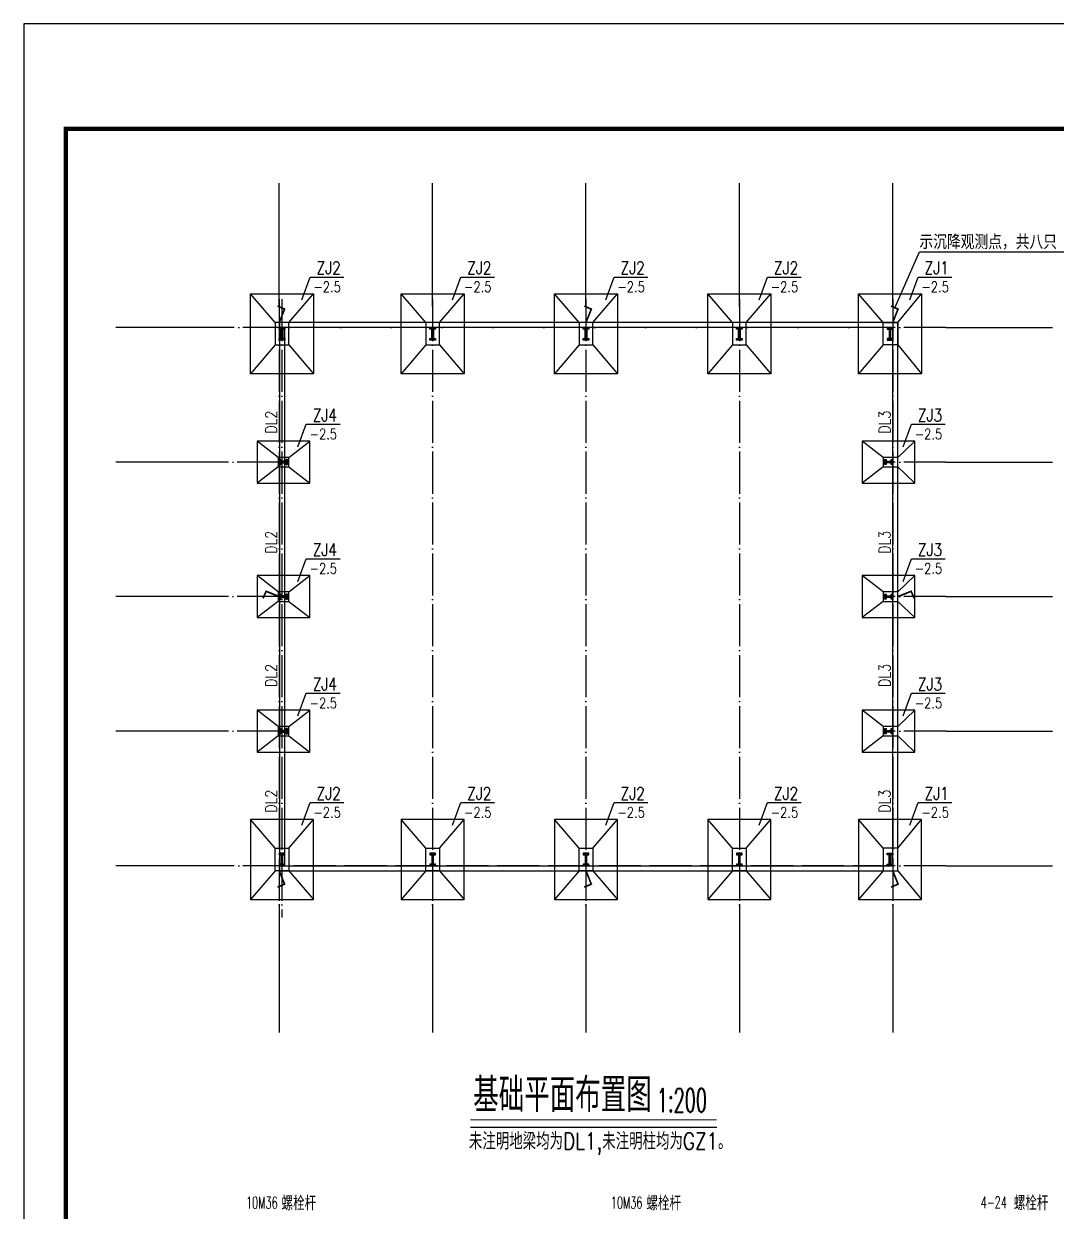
# Model space of a CAD drawing. Extents: x 40002367 to 40460080, y 192184 to 372766.
# Drawn here: x 40002367 to 40051510, y 316280 to 372766 of the extents above; entities that cross this region are included whole.
import ezdxf

# ---------------------------------------------------------------- set-up
doc = ezdxf.new("R2010")
doc.units = 0
doc.header["$LTSCALE"] = 1000
doc.header["$MEASUREMENT"] = 0
doc.linetypes.add('ACAD_ISO04W100', pattern=[30.5, 24, -3, 0.5, -3])
doc.linetypes.add('DOTE', pattern=[2.42, 2, -0.2, 0.02, -0.2])
doc.layers.get('0').update_dxf_attribs({"linetype": 'CONTINUOUS'})
for name, color, linetype in [('AXIS', 3, 'CONTINUOUS'), ('DIM_TEXT', 3, 'CONTINUOUS'), ('DOTE', 1, 'ACAD_ISO04W100'), ('PUB_TEXT', 7, 'CONTINUOUS'), ('PUB_TITLE', 4, 'CONTINUOUS'), ('标注', 4, 'CONTINUOUS'), ('标注、文字', 3, 'CONTINUOUS'), ('独立基础', 2, 'CONTINUOUS')]:
    doc.layers.add(name, color=color, linetype=linetype)
doc.styles.add('-宋体', font='', dxfattribs={"width": 0.8})
doc.styles.add('_HZTXT', font='txt.shx', dxfattribs={"width": 0.8, "bigfont": 'hztxt.shx'})
doc.styles.add('_ROMANS', font='romans__.ttf', dxfattribs={"width": 0.6})
doc.styles.add('_SIMPLEX', font='SIMPLEX', dxfattribs={"width": 0.8})
doc.styles.add('DIM_FONT', font='SIMPLEX.shx', dxfattribs={"width": 0.8})
doc.styles.add('中西', font='romans.shx', dxfattribs={"width": 0.8, "height": 350, "bigfont": 'hztxt.shx'})
doc.styles.get('-宋体').set_extended_font_data('SimSun')

msp = doc.modelspace()

# ---------------------------------------------------------------- hatches: boundary and pattern name
for points in [[(40014786.8, 357795.4), (40014786.8, 357715.4), (40014526.8, 357715.4), (40014526.8, 357795.4), (40014616.8, 357795.4), (40014616.8, 358235.4), (40014526.8, 358235.4), (40014526.8, 358315.4), (40014786.8, 358315.4), (40014786.8, 358235.4), (40014696.8, 358235.4), (40014696.8, 357795.4)], [(40021956.8, 357795.4), (40021956.8, 357715.4), (40021696.8, 357715.4), (40021696.8, 357795.4), (40021786.8, 357795.4), (40021786.8, 358235.4), (40021696.8, 358235.4), (40021696.8, 358315.4), (40021956.8, 358315.4), (40021956.8, 358235.4), (40021866.8, 358235.4), (40021866.8, 357795.4)], [(40029256.8, 357795.4), (40029256.8, 357715.4), (40028996.8, 357715.4), (40028996.8, 357795.4), (40029086.8, 357795.4), (40029086.8, 358235.4), (40028996.8, 358235.4), (40028996.8, 358315.4), (40029256.8, 358315.4), (40029256.8, 358235.4), (40029166.8, 358235.4), (40029166.8, 357795.4)], [(40036556.8, 357795.4), (40036556.8, 357715.4), (40036296.8, 357715.4), (40036296.8, 357795.4), (40036386.8, 357795.4), (40036386.8, 358235.4), (40036296.8, 358235.4), (40036296.8, 358315.4), (40036556.8, 358315.4), (40036556.8, 358235.4), (40036466.8, 358235.4), (40036466.8, 357795.4)], [(40043466.8, 357795.4), (40043466.8, 357715.4), (40043726.8, 357715.4), (40043726.8, 357795.4), (40043636.8, 357795.4), (40043636.8, 358235.4), (40043726.8, 358235.4), (40043726.8, 358315.4), (40043466.8, 358315.4), (40043466.8, 358235.4), (40043556.8, 358235.4), (40043556.8, 357795.4)], [(40014606.8, 352035.4), (40014526.8, 352035.4), (40014526.8, 351795.4), (40014606.8, 351795.4), (40014606.8, 351875.4), (40014846.8, 351875.4), (40014846.8, 351795.4), (40014926.8, 351795.4), (40014926.8, 352035.4), (40014846.8, 352035.4), (40014846.8, 351955.4), (40014606.8, 351955.4)], [(40043646.8, 352035.4), (40043726.8, 352035.4), (40043726.8, 351795.4), (40043646.8, 351795.4), (40043646.8, 351875.4), (40043406.8, 351875.4), (40043406.8, 351795.4), (40043326.8, 351795.4), (40043326.8, 352035.4), (40043406.8, 352035.4), (40043406.8, 351955.4), (40043646.8, 351955.4)], [(40014606.8, 345635.4), (40014526.8, 345635.4), (40014526.8, 345395.4), (40014606.8, 345395.4), (40014606.8, 345475.4), (40014846.8, 345475.4), (40014846.8, 345395.4), (40014926.8, 345395.4), (40014926.8, 345635.4), (40014846.8, 345635.4), (40014846.8, 345555.4), (40014606.8, 345555.4)], [(40043646.8, 345635.4), (40043726.8, 345635.4), (40043726.8, 345395.4), (40043646.8, 345395.4), (40043646.8, 345475.4), (40043406.8, 345475.4), (40043406.8, 345395.4), (40043326.8, 345395.4), (40043326.8, 345635.4), (40043406.8, 345635.4), (40043406.8, 345555.4), (40043646.8, 345555.4)], [(40014606.8, 339235.4), (40014526.8, 339235.4), (40014526.8, 338995.4), (40014606.8, 338995.4), (40014606.8, 339075.4), (40014846.8, 339075.4), (40014846.8, 338995.4), (40014926.8, 338995.4), (40014926.8, 339235.4), (40014846.8, 339235.4), (40014846.8, 339155.4), (40014606.8, 339155.4)], [(40043646.8, 339235.4), (40043726.8, 339235.4), (40043726.8, 338995.4), (40043646.8, 338995.4), (40043646.8, 339075.4), (40043406.8, 339075.4), (40043406.8, 338995.4), (40043326.8, 338995.4), (40043326.8, 339235.4), (40043406.8, 339235.4), (40043406.8, 339155.4), (40043646.8, 339155.4)], [(40014786.8, 333235.4), (40014786.8, 333315.4), (40014526.8, 333315.4), (40014526.8, 333235.4), (40014616.8, 333235.4), (40014616.8, 332795.4), (40014526.8, 332795.4), (40014526.8, 332715.4), (40014786.8, 332715.4), (40014786.8, 332795.4), (40014696.8, 332795.4), (40014696.8, 333235.4)], [(40021956.8, 333235.4), (40021956.8, 333315.4), (40021696.8, 333315.4), (40021696.8, 333235.4), (40021786.8, 333235.4), (40021786.8, 332795.4), (40021696.8, 332795.4), (40021696.8, 332715.4), (40021956.8, 332715.4), (40021956.8, 332795.4), (40021866.8, 332795.4), (40021866.8, 333235.4)], [(40029256.8, 333235.4), (40029256.8, 333315.4), (40028996.8, 333315.4), (40028996.8, 333235.4), (40029086.8, 333235.4), (40029086.8, 332795.4), (40028996.8, 332795.4), (40028996.8, 332715.4), (40029256.8, 332715.4), (40029256.8, 332795.4), (40029166.8, 332795.4), (40029166.8, 333235.4)], [(40036556.8, 333235.4), (40036556.8, 333315.4), (40036296.8, 333315.4), (40036296.8, 333235.4), (40036386.8, 333235.4), (40036386.8, 332795.4), (40036296.8, 332795.4), (40036296.8, 332715.4), (40036556.8, 332715.4), (40036556.8, 332795.4), (40036466.8, 332795.4), (40036466.8, 333235.4)], [(40043466.8, 333235.4), (40043466.8, 333315.4), (40043726.8, 333315.4), (40043726.8, 333235.4), (40043636.8, 333235.4), (40043636.8, 332795.4), (40043726.8, 332795.4), (40043726.8, 332715.4), (40043466.8, 332715.4), (40043466.8, 332795.4), (40043556.8, 332795.4), (40043556.8, 333235.4)]]:
    msp.add_hatch(color=256).paths.add_polyline_path(points)

# ---------------------------------------------------------------- linework, layer by layer
for p, q in [((40043825.4, 359257.9), (40044995.4, 361920.5)), ((40044995.4, 361920.5), (40052511.5, 361920.5)), ((40015595.9, 359638.1, 0), (40015996.2, 360717.6, 0)), ((40015996.2, 360717.6, 0), (40017606.2, 360717.6, 0)), ((40022765.9, 359638.1, 0), (40023166.2, 360717.6, 0)), ((40023166.2, 360717.6, 0), (40024776.2, 360717.6, 0)), ((40030065.9, 359638.1, 0), (40030466.2, 360717.6, 0)), ((40030466.2, 360717.6, 0), (40032076.2, 360717.6, 0)), ((40037365.9, 359638.1, 0), (40037766.2, 360717.6, 0)), ((40037766.2, 360717.6, 0), (40039376.2, 360717.6, 0)), ((40044535.9, 359638.1, 0), (40044936.2, 360717.6, 0)), ((40044936.2, 360717.6, 0), (40046546.2, 360717.6, 0)), ((40015415.9, 352638.1, 0), (40015816.2, 353717.6, 0)), ((40015816.2, 353717.6, 0), (40017426.2, 353717.6, 0)), ((40044215.9, 352638.1, 0), (40044616.2, 353717.6, 0)), ((40044616.2, 353717.6, 0), (40046226.2, 353717.6, 0)), ((40015415.9, 346238.1, 0), (40015816.2, 347317.6, 0)), ((40015816.2, 347317.6, 0), (40017426.2, 347317.6, 0)), ((40044215.9, 346238.1, 0), (40044616.2, 347317.6, 0)), ((40044616.2, 347317.6, 0), (40046226.2, 347317.6, 0)), ((40015415.9, 339838.1, 0), (40015816.2, 340917.6, 0)), ((40015816.2, 340917.6, 0), (40017426.2, 340917.6, 0)), ((40044215.9, 339838.1, 0), (40044616.2, 340917.6, 0)), ((40044616.2, 340917.6, 0), (40046226.2, 340917.6, 0)), ((40015595.9, 334638.1, 0), (40015996.2, 335717.6, 0)), ((40015996.2, 335717.6, 0), (40017606.2, 335717.6, 0)), ((40022765.9, 334638.1, 0), (40023166.2, 335717.6, 0)), ((40023166.2, 335717.6, 0), (40024776.2, 335717.6, 0)), ((40030065.9, 334638.1, 0), (40030466.2, 335717.6, 0)), ((40030466.2, 335717.6, 0), (40032076.2, 335717.6, 0)), ((40037365.9, 334638.1, 0), (40037766.2, 335717.6, 0)), ((40037766.2, 335717.6, 0), (40039376.2, 335717.6, 0)), ((40044535.9, 334638.1, 0), (40044936.2, 335717.6, 0)), ((40044936.2, 335717.6, 0), (40046546.2, 335717.6, 0))]:
    msp.add_line(p, q)
at = {"const_width": 80}
for points in [[(40014526.8, 358555.4), (40014779.9, 359191.1), (40014445.4, 359335.6)], [(40029126.8, 358555.4), (40029379.9, 359191.1), (40029045.4, 359335.6)], [(40043726.8, 358555.4), (40043979.9, 359191.1), (40043645.4, 359335.6)], [(40014536.8, 345515.4), (40013901.1, 345768.5), (40013756.6, 345434.1)], [(40043966.8, 345515.4), (40044602.5, 345768.5), (40044747, 345434.1)], [(40014526.8, 332475.4), (40014779.9, 331839.7), (40014445.4, 331695.2)], [(40029126.8, 332475.4), (40029379.9, 331839.7), (40029045.4, 331695.2)], [(40043726.8, 332475.4), (40043979.9, 331839.7), (40043645.4, 331695.2)]]:
    msp.add_lwpolyline(points, dxfattribs=at)
for points in [[(40014786.8, 357795.4), (40014786.8, 357715.4), (40014526.8, 357715.4), (40014526.8, 357795.4), (40014616.8, 357795.4), (40014616.8, 358235.4), (40014526.8, 358235.4), (40014526.8, 358315.4), (40014786.8, 358315.4), (40014786.8, 358235.4), (40014696.8, 358235.4), (40014696.8, 357795.4), (40014786.8, 357795.4)], [(40021956.8, 357795.4), (40021956.8, 357715.4), (40021696.8, 357715.4), (40021696.8, 357795.4), (40021786.8, 357795.4), (40021786.8, 358235.4), (40021696.8, 358235.4), (40021696.8, 358315.4), (40021956.8, 358315.4), (40021956.8, 358235.4), (40021866.8, 358235.4), (40021866.8, 357795.4), (40021956.8, 357795.4)], [(40029256.8, 357795.4), (40029256.8, 357715.4), (40028996.8, 357715.4), (40028996.8, 357795.4), (40029086.8, 357795.4), (40029086.8, 358235.4), (40028996.8, 358235.4), (40028996.8, 358315.4), (40029256.8, 358315.4), (40029256.8, 358235.4), (40029166.8, 358235.4), (40029166.8, 357795.4), (40029256.8, 357795.4)], [(40036556.8, 357795.4), (40036556.8, 357715.4), (40036296.8, 357715.4), (40036296.8, 357795.4), (40036386.8, 357795.4), (40036386.8, 358235.4), (40036296.8, 358235.4), (40036296.8, 358315.4), (40036556.8, 358315.4), (40036556.8, 358235.4), (40036466.8, 358235.4), (40036466.8, 357795.4), (40036556.8, 357795.4)], [(40043466.8, 357795.4), (40043466.8, 357715.4), (40043726.8, 357715.4), (40043726.8, 357795.4), (40043636.8, 357795.4), (40043636.8, 358235.4), (40043726.8, 358235.4), (40043726.8, 358315.4), (40043466.8, 358315.4), (40043466.8, 358235.4), (40043556.8, 358235.4), (40043556.8, 357795.4), (40043466.8, 357795.4)], [(40014606.8, 352035.4), (40014526.8, 352035.4), (40014526.8, 351795.4), (40014606.8, 351795.4), (40014606.8, 351875.4), (40014846.8, 351875.4), (40014846.8, 351795.4), (40014926.8, 351795.4), (40014926.8, 352035.4), (40014846.8, 352035.4), (40014846.8, 351955.4), (40014606.8, 351955.4), (40014606.8, 352035.4)], [(40043646.8, 352035.4), (40043726.8, 352035.4), (40043726.8, 351795.4), (40043646.8, 351795.4), (40043646.8, 351875.4), (40043406.8, 351875.4), (40043406.8, 351795.4), (40043326.8, 351795.4), (40043326.8, 352035.4), (40043406.8, 352035.4), (40043406.8, 351955.4), (40043646.8, 351955.4), (40043646.8, 352035.4)], [(40014606.8, 345635.4), (40014526.8, 345635.4), (40014526.8, 345395.4), (40014606.8, 345395.4), (40014606.8, 345475.4), (40014846.8, 345475.4), (40014846.8, 345395.4), (40014926.8, 345395.4), (40014926.8, 345635.4), (40014846.8, 345635.4), (40014846.8, 345555.4), (40014606.8, 345555.4), (40014606.8, 345635.4)], [(40043646.8, 345635.4), (40043726.8, 345635.4), (40043726.8, 345395.4), (40043646.8, 345395.4), (40043646.8, 345475.4), (40043406.8, 345475.4), (40043406.8, 345395.4), (40043326.8, 345395.4), (40043326.8, 345635.4), (40043406.8, 345635.4), (40043406.8, 345555.4), (40043646.8, 345555.4), (40043646.8, 345635.4)], [(40014606.8, 339235.4), (40014526.8, 339235.4), (40014526.8, 338995.4), (40014606.8, 338995.4), (40014606.8, 339075.4), (40014846.8, 339075.4), (40014846.8, 338995.4), (40014926.8, 338995.4), (40014926.8, 339235.4), (40014846.8, 339235.4), (40014846.8, 339155.4), (40014606.8, 339155.4), (40014606.8, 339235.4)], [(40043646.8, 339235.4), (40043726.8, 339235.4), (40043726.8, 338995.4), (40043646.8, 338995.4), (40043646.8, 339075.4), (40043406.8, 339075.4), (40043406.8, 338995.4), (40043326.8, 338995.4), (40043326.8, 339235.4), (40043406.8, 339235.4), (40043406.8, 339155.4), (40043646.8, 339155.4), (40043646.8, 339235.4)], [(40014786.8, 333235.4), (40014786.8, 333315.4), (40014526.8, 333315.4), (40014526.8, 333235.4), (40014616.8, 333235.4), (40014616.8, 332795.4), (40014526.8, 332795.4), (40014526.8, 332715.4), (40014786.8, 332715.4), (40014786.8, 332795.4), (40014696.8, 332795.4), (40014696.8, 333235.4), (40014786.8, 333235.4)], [(40021956.8, 333235.4), (40021956.8, 333315.4), (40021696.8, 333315.4), (40021696.8, 333235.4), (40021786.8, 333235.4), (40021786.8, 332795.4), (40021696.8, 332795.4), (40021696.8, 332715.4), (40021956.8, 332715.4), (40021956.8, 332795.4), (40021866.8, 332795.4), (40021866.8, 333235.4), (40021956.8, 333235.4)], [(40029256.8, 333235.4), (40029256.8, 333315.4), (40028996.8, 333315.4), (40028996.8, 333235.4), (40029086.8, 333235.4), (40029086.8, 332795.4), (40028996.8, 332795.4), (40028996.8, 332715.4), (40029256.8, 332715.4), (40029256.8, 332795.4), (40029166.8, 332795.4), (40029166.8, 333235.4), (40029256.8, 333235.4)], [(40036556.8, 333235.4), (40036556.8, 333315.4), (40036296.8, 333315.4), (40036296.8, 333235.4), (40036386.8, 333235.4), (40036386.8, 332795.4), (40036296.8, 332795.4), (40036296.8, 332715.4), (40036556.8, 332715.4), (40036556.8, 332795.4), (40036466.8, 332795.4), (40036466.8, 333235.4), (40036556.8, 333235.4)], [(40043466.8, 333235.4), (40043466.8, 333315.4), (40043726.8, 333315.4), (40043726.8, 333235.4), (40043636.8, 333235.4), (40043636.8, 332795.4), (40043726.8, 332795.4), (40043726.8, 332715.4), (40043466.8, 332715.4), (40043466.8, 332795.4), (40043556.8, 332795.4), (40043556.8, 333235.4), (40043466.8, 333235.4)]]:
    msp.add_lwpolyline(points)
for points in [[(40043966.8, 358555.4), (40014536.8, 358555.4), (40014536.8, 332475.4), (40043966.8, 332475.4)], [(40043726.8, 358315.4), (40014776.8, 358315.4), (40014776.8, 332715.4), (40043726.8, 332715.4)]]:
    msp.add_lwpolyline(points, close=True)
at = {"layer": 'AXIS'}
for p, q in [((40014526.8, 359314), (40014526.8, 365187.2)), ((40021826.8, 359314), (40021826.8, 365187.2)), ((40029126.8, 359314), (40029126.8, 365187.2)), ((40036426.8, 359314), (40036426.8, 365187.2)), ((40043726.8, 359314), (40043726.8, 365187.2)), ((40011386.8, 358315.4), (40006754.8, 358315.4)), ((40046261, 358315.4), (40051337.9, 358315.4)), ((40011386.8, 351915.4), (40006754.8, 351915.4)), ((40046261, 351915.4), (40051337.9, 351915.4)), ((40011386.8, 345515.4), (40006754.8, 345515.4)), ((40046261, 345515.4), (40051337.9, 345515.4)), ((40011386.8, 339115.4), (40006754.8, 339115.4)), ((40046261, 339115.4), (40051337.9, 339115.4)), ((40011386.8, 332715.4), (40006754.8, 332715.4)), ((40046261, 332715.4), (40051337.9, 332715.4)), ((40014526.8, 330886.8), (40014526.8, 324777.3)), ((40021826.8, 330886.8), (40021826.8, 324777.3)), ((40029126.8, 330886.8), (40029126.8, 324777.3)), ((40036426.8, 330886.8), (40036426.8, 324777.3)), ((40043726.8, 330886.8), (40043726.8, 324777.3))]:
    msp.add_line(p, q, dxfattribs=at)
at = {"layer": 'DOTE', "linetype": 'DOTE'}
for p, q in [((40014526.8, 359672.5), (40014526.8, 330257.2)), ((40014656.8, 359672.5), (40014656.8, 330257.2)), ((40021826.8, 359672.5), (40021826.8, 330257.2)), ((40029126.8, 359672.5), (40029126.8, 330257.2)), ((40036426.8, 359672.5), (40036426.8, 330257.2)), ((40043726.8, 359672.5), (40043726.8, 330257.2)), ((40046261, 358315.4), (40010847.3, 358315.4)), ((40014526.8, 351915.4), (40010847.3, 351915.4)), ((40046261, 351915.4), (40043726.8, 351915.4)), ((40014526.8, 345515.4), (40010847.3, 345515.4)), ((40046261, 345515.4), (40043726.8, 345515.4)), ((40014526.8, 339115.4), (40010847.3, 339115.4)), ((40046261, 339115.4), (40043726.8, 339115.4)), ((40046261, 332715.4), (40010847.3, 332715.4))]:
    msp.add_line(p, q, dxfattribs=at)
at = {"layer": 'PUB_TITLE'}
msp.add_lwpolyline([(40002367, 372765.6), (40002367, 253965.6), (40086367, 253965.6), (40086367, 372765.6)], close=True, dxfattribs=at)
at = {"layer": 'PUB_TITLE', "const_width": 200}
msp.add_lwpolyline([(40004367, 367765.6), (40004367, 255965.6), (40084367, 255965.6), (40084367, 367765.6)], close=True, dxfattribs=at)
at = {"layer": '标注、文字'}
msp.add_line((40023622.8, 320284.4), (40035350.6, 320284.4), dxfattribs=at)
at = {"layer": '标注、文字', "const_width": 50}
msp.add_lwpolyline([(40023622.8, 320622.7), (40035350.6, 320622.7)], dxfattribs=at)
at = {"layer": '独立基础'}
for p, q in [((40014331.8, 358555.4), (40013156.8, 359915.4)), ((40014981.8, 358555.4), (40016156.8, 359915.4)), ((40021501.8, 358555.4), (40020326.8, 359915.4)), ((40022151.8, 358555.4), (40023326.8, 359915.4)), ((40028801.8, 358555.4), (40027626.8, 359915.4)), ((40029451.8, 358555.4), (40030626.8, 359915.4)), ((40036101.8, 358555.4), (40034926.8, 359915.4)), ((40036751.8, 358555.4), (40037926.8, 359915.4)), ((40043271.8, 358555.4), (40042096.8, 359915.4)), ((40043966.8, 358555.4), (40045096.8, 359915.4)), ((40014331.8, 357485.4), (40013156.8, 356115.4)), ((40014981.8, 357485.4), (40016156.8, 356115.4)), ((40021501.8, 357485.4), (40020326.8, 356115.4)), ((40022151.8, 357485.4), (40023326.8, 356115.4)), ((40028801.8, 357485.4), (40027626.8, 356115.4)), ((40029451.8, 357485.4), (40030626.8, 356115.4)), ((40036101.8, 357485.4), (40034926.8, 356115.4)), ((40036751.8, 357485.4), (40037926.8, 356115.4)), ((40043271.8, 357485.4), (40042096.8, 356115.4)), ((40043966.8, 357485.4), (40045096.8, 356115.4)), ((40014476.8, 352140.4), (40013476.8, 352915.4)), ((40014976.8, 352140.4), (40015976.8, 352915.4)), ((40043276.8, 352140.4), (40042276.8, 352915.4)), ((40043966.8, 352140.4), (40044776.8, 352915.4)), ((40014476.8, 351690.4), (40013476.8, 350915.4)), ((40014976.8, 351690.4), (40015976.8, 350915.4)), ((40043276.8, 351690.4), (40042276.8, 350915.4)), ((40043966.8, 351690.4), (40044776.8, 350915.4)), ((40014476.8, 345740.4), (40013476.8, 346515.4)), ((40014976.8, 345740.4), (40015976.8, 346515.4)), ((40043276.8, 345740.4), (40042276.8, 346515.4)), ((40043966.8, 345740.4), (40044776.8, 346515.4)), ((40014476.8, 345290.4), (40013476.8, 344515.4)), ((40014976.8, 345290.4), (40015976.8, 344515.4)), ((40043276.8, 345290.4), (40042276.8, 344515.4)), ((40043966.8, 345290.4), (40044776.8, 344515.4)), ((40014476.8, 339340.4), (40013476.8, 340115.4)), ((40014976.8, 339340.4), (40015976.8, 340115.4)), ((40043276.8, 339340.4), (40042276.8, 340115.4)), ((40043966.8, 339340.4), (40044776.8, 340115.4)), ((40014476.8, 338890.4), (40013476.8, 338115.4)), ((40014976.8, 338890.4), (40015976.8, 338115.4)), ((40043276.8, 338890.4), (40042276.8, 338115.4)), ((40043966.8, 338890.4), (40044776.8, 338115.4)), ((40014331.8, 333545.4), (40013156.8, 334915.4)), ((40014981.8, 333545.4), (40016156.8, 334915.4)), ((40021501.8, 333545.4), (40020326.8, 334915.4)), ((40022151.8, 333545.4), (40023326.8, 334915.4)), ((40028801.8, 333545.4), (40027626.8, 334915.4)), ((40029451.8, 333545.4), (40030626.8, 334915.4)), ((40036101.8, 333545.4), (40034926.8, 334915.4)), ((40036751.8, 333545.4), (40037926.8, 334915.4)), ((40043271.8, 333545.4), (40042096.8, 334915.4)), ((40043966.8, 333545.4), (40045096.8, 334915.4)), ((40014331.8, 332475.4), (40013156.8, 331115.4)), ((40014981.8, 332475.4), (40016156.8, 331115.4)), ((40021501.8, 332475.4), (40020326.8, 331115.4)), ((40022151.8, 332475.4), (40023326.8, 331115.4)), ((40028801.8, 332475.4), (40027626.8, 331115.4)), ((40029451.8, 332475.4), (40030626.8, 331115.4)), ((40036101.8, 332475.4), (40034926.8, 331115.4)), ((40036751.8, 332475.4), (40037926.8, 331115.4)), ((40043271.8, 332475.4), (40042096.8, 331115.4)), ((40043966.8, 332475.4), (40045096.8, 331115.4))]:
    msp.add_line(p, q, dxfattribs=at)
for points in [[(40013156.8, 359915.4), (40016156.8, 359915.4), (40016156.8, 356115.4), (40013156.8, 356115.4)], [(40020326.8, 359915.4), (40023326.8, 359915.4), (40023326.8, 356115.4), (40020326.8, 356115.4)], [(40027626.8, 359915.4), (40030626.8, 359915.4), (40030626.8, 356115.4), (40027626.8, 356115.4)], [(40034926.8, 359915.4), (40037926.8, 359915.4), (40037926.8, 356115.4), (40034926.8, 356115.4)], [(40042096.8, 359915.4), (40045096.8, 359915.4), (40045096.8, 356115.4), (40042096.8, 356115.4)], [(40014981.8, 358555.4), (40014331.8, 358555.4), (40014331.8, 357485.4), (40014981.8, 357485.4)], [(40022151.8, 358555.4), (40021501.8, 358555.4), (40021501.8, 357485.4), (40022151.8, 357485.4)], [(40029451.8, 358555.4), (40028801.8, 358555.4), (40028801.8, 357485.4), (40029451.8, 357485.4)], [(40036751.8, 358555.4), (40036101.8, 358555.4), (40036101.8, 357485.4), (40036751.8, 357485.4)], [(40043271.8, 358555.4), (40043966.8, 358555.4), (40043966.8, 357485.4), (40043271.8, 357485.4)], [(40013476.8, 350915.4), (40015976.8, 350915.4), (40015976.8, 352915.4), (40013476.8, 352915.4)], [(40042276.8, 350915.4), (40044776.8, 350915.4), (40044776.8, 352915.4), (40042276.8, 352915.4)], [(40014476.8, 351690.4), (40014976.8, 351690.4), (40014976.8, 352140.4), (40014476.8, 352140.4)], [(40043276.8, 351690.4), (40043966.8, 351690.4), (40043966.8, 352140.4), (40043276.8, 352140.4)], [(40013476.8, 344515.4), (40015976.8, 344515.4), (40015976.8, 346515.4), (40013476.8, 346515.4)], [(40042276.8, 344515.4), (40044776.8, 344515.4), (40044776.8, 346515.4), (40042276.8, 346515.4)], [(40014476.8, 345290.4), (40014976.8, 345290.4), (40014976.8, 345740.4), (40014476.8, 345740.4)], [(40043276.8, 345290.4), (40043966.8, 345290.4), (40043966.8, 345740.4), (40043276.8, 345740.4)], [(40013476.8, 338115.4), (40015976.8, 338115.4), (40015976.8, 340115.4), (40013476.8, 340115.4)], [(40042276.8, 338115.4), (40044776.8, 338115.4), (40044776.8, 340115.4), (40042276.8, 340115.4)], [(40014476.8, 338890.4), (40014976.8, 338890.4), (40014976.8, 339340.4), (40014476.8, 339340.4)], [(40043276.8, 338890.4), (40043966.8, 338890.4), (40043966.8, 339340.4), (40043276.8, 339340.4)], [(40013156.8, 331115.4), (40016156.8, 331115.4), (40016156.8, 334915.4), (40013156.8, 334915.4)], [(40020326.8, 331115.4), (40023326.8, 331115.4), (40023326.8, 334915.4), (40020326.8, 334915.4)], [(40027626.8, 331115.4), (40030626.8, 331115.4), (40030626.8, 334915.4), (40027626.8, 334915.4)], [(40034926.8, 331115.4), (40037926.8, 331115.4), (40037926.8, 334915.4), (40034926.8, 334915.4)], [(40042096.8, 331115.4), (40045096.8, 331115.4), (40045096.8, 334915.4), (40042096.8, 334915.4)], [(40014981.8, 332475.4), (40014331.8, 332475.4), (40014331.8, 333545.4), (40014981.8, 333545.4)], [(40022151.8, 332475.4), (40021501.8, 332475.4), (40021501.8, 333545.4), (40022151.8, 333545.4)], [(40029451.8, 332475.4), (40028801.8, 332475.4), (40028801.8, 333545.4), (40029451.8, 333545.4)], [(40036751.8, 332475.4), (40036101.8, 332475.4), (40036101.8, 333545.4), (40036751.8, 333545.4)], [(40043271.8, 332475.4), (40043966.8, 332475.4), (40043966.8, 333545.4), (40043271.8, 333545.4)]]:
    msp.add_lwpolyline(points, close=True, dxfattribs=at)

# ---------------------------------------------------------------- texts
at = {"width": 0.8}
for s, height, style, p in [('示沉降观测点，共八只', 600, '-宋体', (40044996.5, 362108.8)), ('ZJ2', 600, 'DIM_FONT', (40016302.8, 360849.5, 0)), ('ZJ2', 600, 'DIM_FONT', (40023472.8, 360849.5, 0)), ('ZJ2', 600, 'DIM_FONT', (40030772.8, 360849.5, 0)), ('ZJ2', 600, 'DIM_FONT', (40038072.8, 360849.5, 0)), ('ZJ1', 600, 'DIM_FONT', (40045242.8, 360849.5, 0)), ('-2.5', 500, 'DIM_FONT', (40016154.2, 360003.4, 0)), ('-2.5', 500, 'DIM_FONT', (40023324.2, 360003.4, 0)), ('-2.5', 500, 'DIM_FONT', (40030624.2, 360003.4, 0)), ('-2.5', 500, 'DIM_FONT', (40037924.2, 360003.4, 0)), ('-2.5', 500, 'DIM_FONT', (40045094.2, 360003.4, 0)), ('ZJ4', 600, 'DIM_FONT', (40016122.8, 353849.5, 0)), ('ZJ3', 600, 'DIM_FONT', (40044922.8, 353849.5, 0)), ('-2.5', 500, 'DIM_FONT', (40015974.2, 353003.4, 0)), ('-2.5', 500, 'DIM_FONT', (40044774.2, 353003.4, 0)), ('ZJ4', 600, 'DIM_FONT', (40016122.8, 347449.5, 0)), ('ZJ3', 600, 'DIM_FONT', (40044922.8, 347449.5, 0)), ('-2.5', 500, 'DIM_FONT', (40015974.2, 346603.4, 0)), ('-2.5', 500, 'DIM_FONT', (40044774.2, 346603.4, 0)), ('ZJ4', 600, 'DIM_FONT', (40016122.8, 341049.5, 0)), ('ZJ3', 600, 'DIM_FONT', (40044922.8, 341049.5, 0)), ('-2.5', 500, 'DIM_FONT', (40015974.2, 340203.4, 0)), ('-2.5', 500, 'DIM_FONT', (40044774.2, 340203.4, 0)), ('ZJ2', 600, 'DIM_FONT', (40016302.8, 335849.5, 0)), ('ZJ2', 600, 'DIM_FONT', (40023472.8, 335849.5, 0)), ('ZJ2', 600, 'DIM_FONT', (40030772.8, 335849.5, 0)), ('ZJ2', 600, 'DIM_FONT', (40038072.8, 335849.5, 0)), ('ZJ1', 600, 'DIM_FONT', (40045242.8, 335849.5, 0)), ('-2.5', 500, 'DIM_FONT', (40016154.2, 335003.4, 0)), ('-2.5', 500, 'DIM_FONT', (40023324.2, 335003.4, 0)), ('-2.5', 500, 'DIM_FONT', (40030624.2, 335003.4, 0)), ('-2.5', 500, 'DIM_FONT', (40037924.2, 335003.4, 0)), ('-2.5', 500, 'DIM_FONT', (40045094.2, 335003.4, 0))]:
    msp.add_text(s, height=height, dxfattribs=dict(at, style=style)).set_placement(p)
at = {"style": 'DIM_FONT', "width": 0.8}
for s, p in [('DL2', (40014417.4, 353264.5)), ('DL3', (40043617.4, 353264.5)), ('DL2', (40014417.4, 347551.4)), ('DL3', (40043617.4, 347551.4)), ('DL2', (40014417.4, 341216.8)), ('DL3', (40043617.4, 341216.8)), ('DL2', (40014417.4, 335236.2)), ('DL3', (40043617.4, 335236.2))]:
    msp.add_text(s, height=550, rotation=90, dxfattribs=at).set_placement(p)
at = {"layer": 'DIM_TEXT'}
for s, height, style, width, p in [('基础平面布置图', 1618.98, '_HZTXT', 0.75, (40023756.7, 320996)), ('1:200', 1125, '_SIMPLEX', 0.55, (40032499.7, 320996))]:
    msp.add_text(s, height=height, dxfattribs=dict(at, style=style, width=width)).set_placement(p)
at = {"layer": 'PUB_TEXT'}
for s, height, style, width, p in [('10M36', 562.5, '_ROMANS', 0.6, (40012946.6, 316407.3)), ('螺栓杆', 687.5, '_HZTXT', 0.8, (40014637.6, 316315.9)), ('10M36', 562.5, '_ROMANS', 0.6, (40030308.2, 316407.3)), ('螺栓杆', 687.5, '_HZTXT', 0.8, (40031999.2, 316315.9)), ('4-24', 562.5, '_ROMANS', 0.6, (40047914, 316421, -97.8)), ('螺栓杆', 687.5, '_HZTXT', 0.8, (40049487.9, 316329.6, -97.8))]:
    msp.add_text(s, height=height, dxfattribs=dict(at, style=style, width=width)).set_placement(p)
at = {"layer": '标注', "style": '中西', "width": 0.8}
msp.add_text('未注明地梁均为DL1,未注明柱均为GZ1。', height=800, dxfattribs=at).set_placement((40023554.8, 319212.1))

doc.saveas('drawing.dxf')
